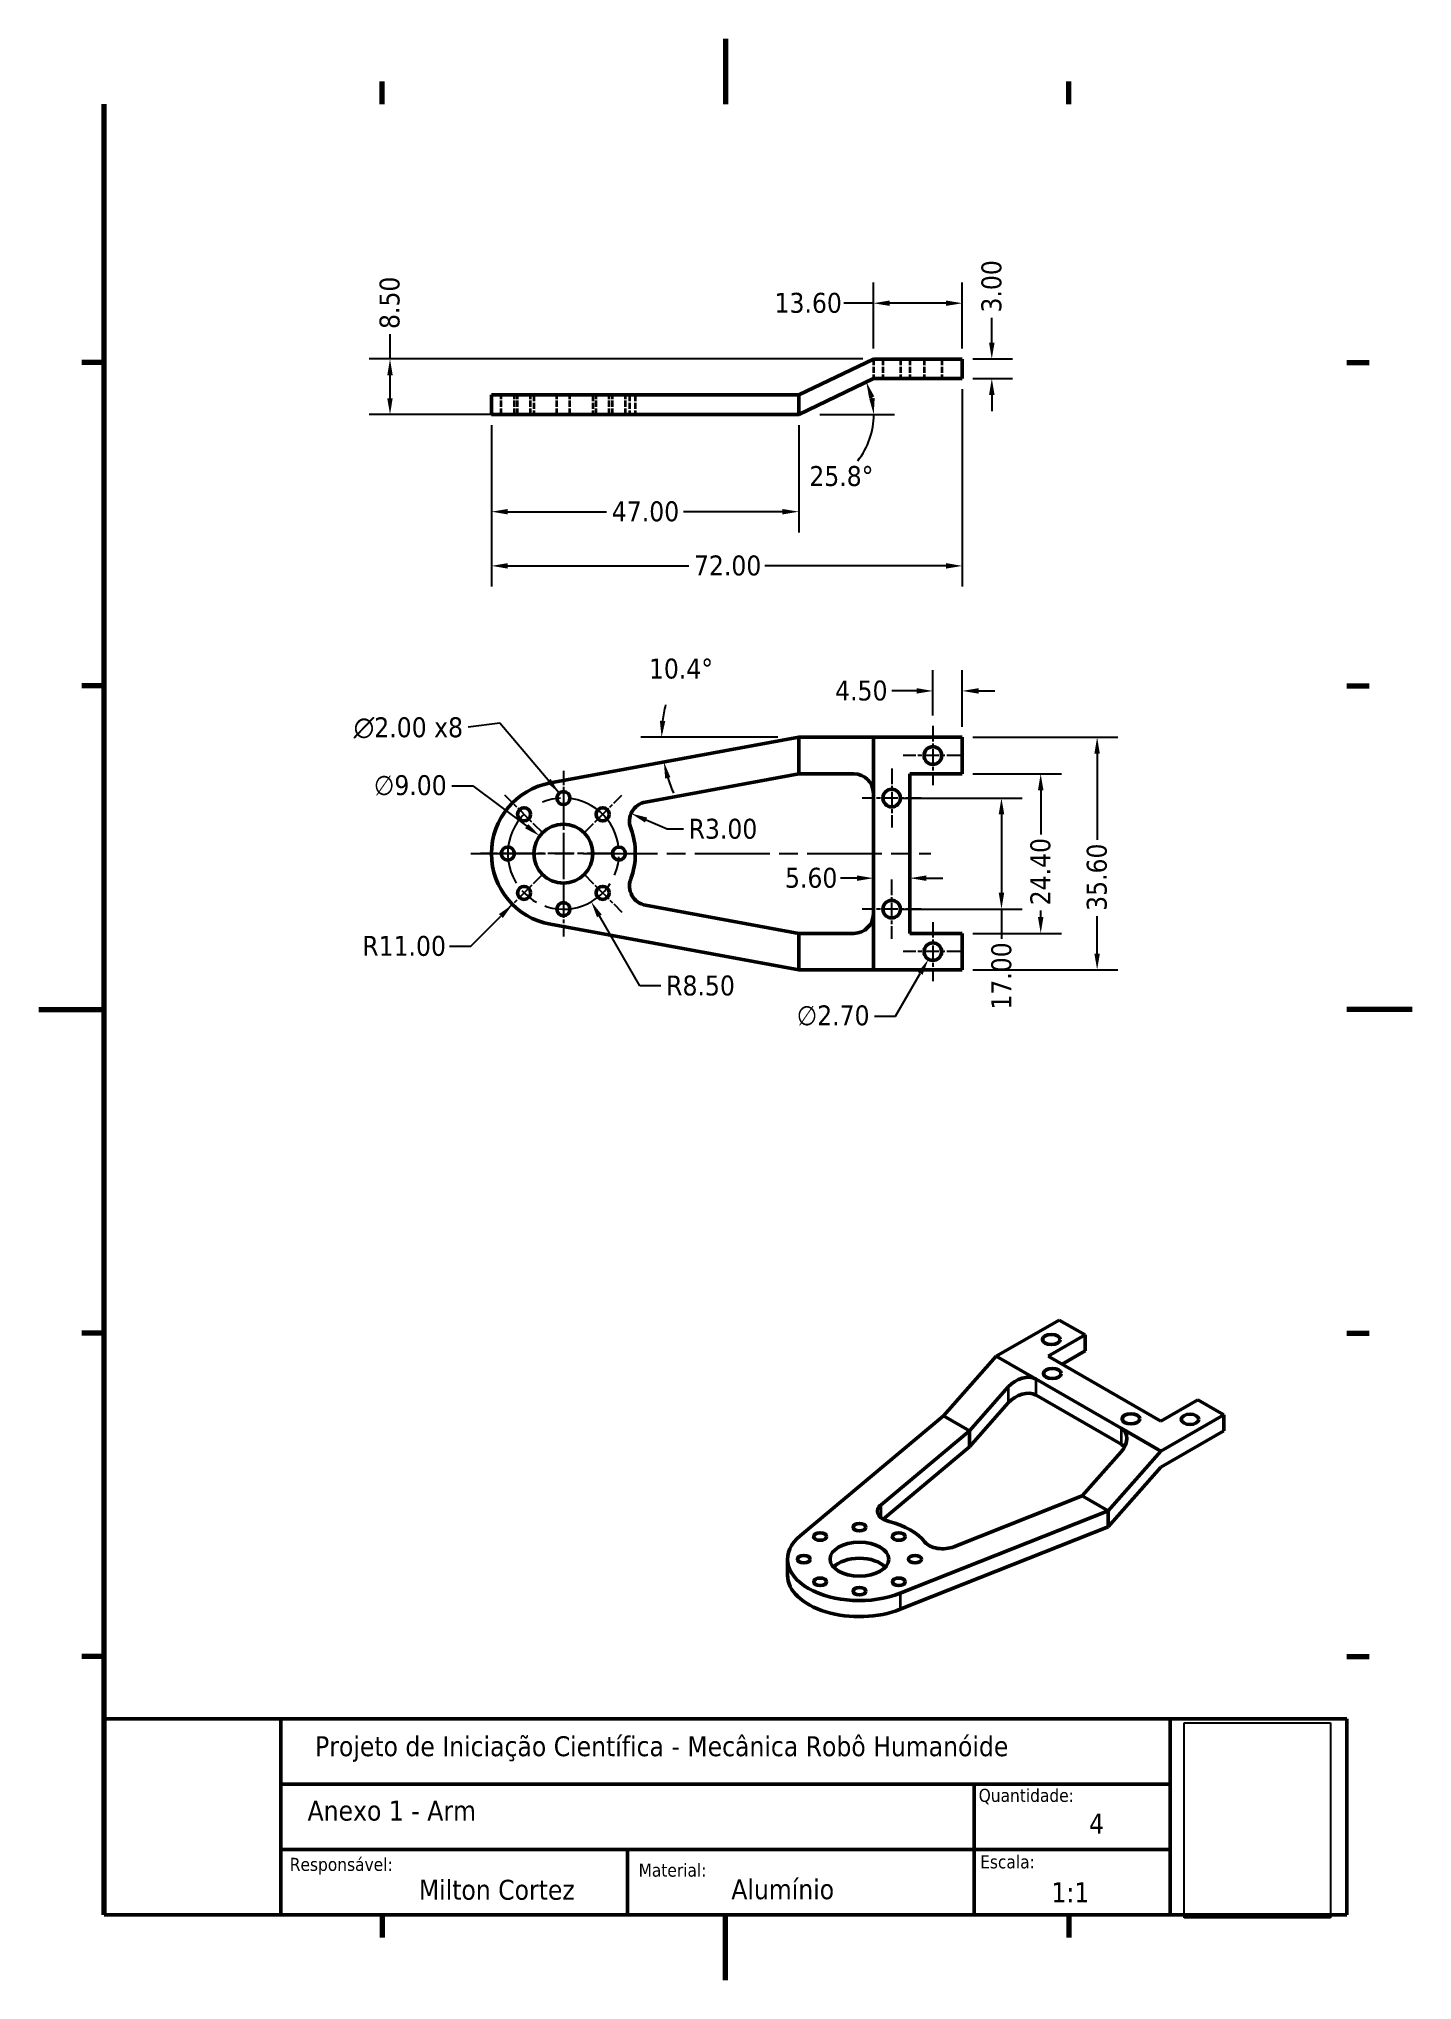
# Model space of a CAD drawing. Header units: millimetres. Extents: x 0 to 210, y 0 to 297.
import ezdxf

# ---------------------------------------------------------------- set-up
doc = ezdxf.new("R2010")
doc.units = ezdxf.units.MM
doc.linetypes.add('CHAIN', pattern=[0.7087, 0.4724, -0.0591, 0.1181, -0.0591])
doc.linetypes.add('DASHED', pattern=[0.2067, 0.1654, -0.0413])
for name, color, linetype, lineweight in [('Border (ANSI)', 7, 'Continuous', 70), ('Center Mark (ANSI)', 7, 'Continuous', 25), ('Centerline (ANSI)', 7, 'Continuous', 25), ('Dimension (ANSI)', 7, 'Continuous', 25), ('Hidden (ANSI)', 7, 'DASHED', 35), ('Symbol (ANSI)', 7, 'Continuous', 25), ('Title (ANSI)', 7, 'Continuous', 50), ('Visible (ANSI)', 7, 'Continuous', 50), ('Visible Narrow (ANSI)', 7, 'Continuous', 35)]:
    doc.layers.add(name, color=color, linetype=linetype, lineweight=lineweight)
doc.styles.add('Note Text (ANSI)', font='TAHOMA.TTF')
doc.dimstyles.new('Default - mm (ANSI)', dxfattribs={"dimtxt": 3.048, "dimasz": 2.5, "dimexe": 3.175, "dimexo": 1.6002, "dimgap": 0.8, "dimtad": 0, "dimtoh": 1, "dimrnd": 1e-08, "dimzin": 4, "dimdsep": 46, "dimtxsty": 'Note Text (ANSI)', "dimcen": 0.09, "dimdle": 10, "dimclrd": 256, "dimclre": 256, "dimclrt": 256, "dimadec": 1, "dimazin": 1, "dimtfac": 1, "dimtofl": 0, "dimtmove": 0, "dimatfit": 3, "dimfxl": 0, "dimtolj": 1, "dimtzin": 4, "dimlwd": -1, "dimlwe": -1, "dimarcsym": 0})
doc.dimstyles.new('Default - mm (ANSI)$7', dxfattribs={"dimtxt": 3.048, "dimasz": 2.5, "dimexe": 3.175, "dimexo": 1.6002, "dimgap": 0.8, "dimtad": 0, "dimtoh": 1, "dimrnd": 1e-08, "dimzin": 4, "dimdsep": 46, "dimtxsty": 'Note Text (ANSI)', "dimcen": 0.09, "dimdle": 10, "dimclrd": 256, "dimclre": 256, "dimclrt": 256, "dimadec": 1, "dimazin": 1, "dimtfac": 1, "dimtofl": 0, "dimtmove": 0, "dimatfit": 3, "dimfxl": 0, "dimtolj": 1, "dimtzin": 4, "dimlwd": -1, "dimlwe": -1, "dimarcsym": 0})
picture_1 = doc.add_image_def('image1.bmp', size_in_pixel=(452, 603))

# ---------------------------------------------------------------- blocks, each defined once
blk = doc.blocks.new('Borders Default Border')
at = {"layer": 'Border (ANSI)'}
for p, q in [((52.5, 287), (52.5, 290.45)), ((157.5, 287), (157.5, 290.45)), ((10, 247.5), (6.55, 247.5)), ((200, 247.5), (203.45, 247.5)), ((10, 198), (6.55, 198)), ((200, 198), (203.45, 198)), ((10, 99), (6.55, 99)), ((200, 99), (203.45, 99)), ((10, 49.5), (6.55, 49.5)), ((200, 49.5), (203.45, 49.5)), ((52.5, 10), (52.5, 6.55)), ((157.5, 10), (157.5, 6.55))]:
    blk.add_line(p, q, dxfattribs=at)
at = {"layer": 'Border (ANSI)', "flags": 128}
for points in [[(105, 297), (105, 287)], [(10, 10), (10, 287)], [(0, 148.5), (10, 148.5)], [(210, 148.5), (200, 148.5)], [(105, 0), (105, 10)]]:
    blk.add_lwpolyline(points, dxfattribs=at)
blk = doc.blocks.new('*D5')
at = {"layer": 'Defpoints', "color": 0}
for p in [(141.21, 245.02), (69.21, 239.52), (69.21, 216.37)]:
    blk.add_point(p, dxfattribs=at)
at = {"layer": 'Dimension (ANSI)'}
for p, q in [((141.21, 243.42), (141.21, 213.19)), ((69.21, 237.92), (69.21, 213.19)), ((71.71, 216.37), (99.38, 216.37)), ((138.71, 216.37), (111.04, 216.37))]:
    blk.add_line(p, q, dxfattribs=at)
for points in [[(71.71, 216.79), (71.71, 215.95), (69.21, 216.37)], [(138.71, 216.79), (138.71, 215.95), (141.21, 216.37)]]:
    blk.add_solid(points, dxfattribs=at)
at = {"layer": 'Dimension (ANSI)', "insert": (100.18, 217.96), "char_height": 3.048, "attachment_point": 1, "style": 'Note Text (ANSI)'}
blk.add_mtext('\\A1;72.00', dxfattribs=at)
blk = doc.blocks.new('*D6')
at = {"layer": 'Defpoints', "color": 0}
for p in [(141.21, 248.02), (141.21, 245.02), (145.72, 245.02)]:
    blk.add_point(p, dxfattribs=at)
at = {"layer": 'Dimension (ANSI)'}
for p, q in [((145.72, 250.52), (145.72, 254.33)), ((142.81, 248.02), (148.9, 248.02)), ((142.81, 245.02), (148.9, 245.02)), ((145.72, 242.52), (145.72, 240.02))]:
    blk.add_line(p, q, dxfattribs=at)
for points in [[(145.3, 250.52), (146.14, 250.52), (145.72, 248.02)], [(145.3, 242.52), (146.14, 242.52), (145.72, 245.02)]]:
    blk.add_solid(points, dxfattribs=at)
at = {"layer": 'Dimension (ANSI)', "insert": (144.13, 255.13), "char_height": 3.048, "attachment_point": 1, "rotation": 90, "style": 'Note Text (ANSI)'}
blk.add_mtext('\\A1;3.00', dxfattribs=at)
blk = doc.blocks.new('*D7')
at = {"layer": 'Defpoints', "color": 0}
for p in [(141.21, 190.15), (141.21, 154.55), (161.83, 154.55)]:
    blk.add_point(p, dxfattribs=at)
at = {"layer": 'Dimension (ANSI)'}
for p, q in [((142.81, 190.15), (165, 190.15)), ((161.83, 187.65), (161.83, 174.45)), ((161.83, 157.05), (161.83, 162.79)), ((142.81, 154.55), (165, 154.55))]:
    blk.add_line(p, q, dxfattribs=at)
for points in [[(161.41, 187.65), (162.24, 187.65), (161.83, 190.15)], [(161.41, 157.05), (162.24, 157.05), (161.83, 154.55)]]:
    blk.add_solid(points, dxfattribs=at)
at = {"layer": 'Dimension (ANSI)', "insert": (160.24, 163.59), "char_height": 3.048, "attachment_point": 1, "rotation": 90, "style": 'Note Text (ANSI)'}
blk.add_mtext('\\A1;35.60', dxfattribs=at)
blk = doc.blocks.new('*D8')
at = {"layer": 'Defpoints', "color": 0}
for p in [(141.21, 184.55), (153.2, 184.55), (141.21, 160.15)]:
    blk.add_point(p, dxfattribs=at)
at = {"layer": 'Dimension (ANSI)'}
for p, q in [((142.81, 184.55), (156.37, 184.55)), ((153.2, 182.05), (153.2, 175.27)), ((153.2, 162.65), (153.2, 163.64)), ((142.81, 160.15), (156.37, 160.15))]:
    blk.add_line(p, q, dxfattribs=at)
for points in [[(152.78, 182.05), (153.62, 182.05), (153.2, 184.55)], [(152.78, 162.65), (153.62, 162.65), (153.2, 160.15)]]:
    blk.add_solid(points, dxfattribs=at)
at = {"layer": 'Dimension (ANSI)', "insert": (151.61, 164.44), "char_height": 3.048, "attachment_point": 1, "rotation": 90, "style": 'Note Text (ANSI)'}
blk.add_mtext('\\A1;24.40', dxfattribs=at)
blk = doc.blocks.new('*D9')
at = {"layer": 'Defpoints', "color": 0}
for p in [(141.21, 197.24), (136.71, 191.87), (141.21, 190.15)]:
    blk.add_point(p, dxfattribs=at)
at = {"layer": 'Dimension (ANSI)'}
for p, q in [((136.71, 193.47), (136.71, 200.42)), ((141.21, 191.75), (141.21, 200.42)), ((134.21, 197.24), (130.45, 197.24)), ((143.71, 197.24), (146.21, 197.24))]:
    blk.add_line(p, q, dxfattribs=at)
for points in [[(134.21, 197.66), (134.21, 196.82), (136.71, 197.24)], [(143.71, 197.66), (143.71, 196.82), (141.21, 197.24)]]:
    blk.add_solid(points, dxfattribs=at)
at = {"layer": 'Dimension (ANSI)', "insert": (121.77, 198.83), "char_height": 3.048, "attachment_point": 1, "style": 'Note Text (ANSI)'}
blk.add_mtext('\\A1;4.50', dxfattribs=at)
blk = doc.blocks.new('*D10')
at = {"layer": 'Defpoints', "color": 0}
for p in [(127.61, 170.49), (133.21, 170.49), (133.21, 168.59)]:
    blk.add_point(p, dxfattribs=at)
at = {"layer": 'Dimension (ANSI)'}
for p, q in [((125.11, 168.59), (122.61, 168.59)), ((135.71, 168.59), (138.21, 168.59))]:
    blk.add_line(p, q, dxfattribs=at)
for points in [[(125.11, 169.01), (125.11, 168.18), (127.61, 168.59)], [(135.71, 169.01), (135.71, 168.18), (133.21, 168.59)]]:
    blk.add_solid(points, dxfattribs=at)
at = {"layer": 'Dimension (ANSI)', "insert": (114.1, 170.18), "char_height": 3.048, "attachment_point": 1, "style": 'Note Text (ANSI)'}
blk.add_mtext('\\A1;5.60', dxfattribs=at)
blk = doc.blocks.new('*D11')
at = {"layer": 'Defpoints', "color": 0}
for p in [(130.41, 180.85), (130.41, 163.85), (147.2, 163.85)]:
    blk.add_point(p, dxfattribs=at)
at = {"layer": 'Dimension (ANSI)'}
for p, q in [((132.01, 180.85), (150.38, 180.85)), ((147.2, 178.35), (147.2, 166.35)), ((132.01, 163.85), (150.38, 163.85)), ((147.2, 163.85), (147.2, 159.33))]:
    blk.add_line(p, q, dxfattribs=at)
for points in [[(146.78, 178.35), (147.62, 178.35), (147.2, 180.85)], [(146.78, 166.35), (147.62, 166.35), (147.2, 163.85)]]:
    blk.add_solid(points, dxfattribs=at)
at = {"layer": 'Dimension (ANSI)', "insert": (147.2, 153.63), "char_height": 3.048, "attachment_point": 5, "rotation": 90, "style": 'Note Text (ANSI)'}
blk.add_mtext('\\A1;17.00', dxfattribs=at)
blk = doc.blocks.new('*D12')
at = {"layer": 'Defpoints', "color": 0}
for p in [(76.61, 175.04), (83.81, 169.65)]:
    blk.add_point(p, dxfattribs=at)
at = {"layer": 'Dimension (ANSI)'}
for p, q in [((63.13, 182.71), (66.35, 182.71)), ((66.35, 182.71), (74.6, 176.54)), ((80.12, 172.35), (80.3, 172.35)), ((80.21, 172.26), (80.21, 172.44))]:
    blk.add_line(p, q, dxfattribs=at)
blk.add_solid([(74.85, 176.87), (74.35, 176.21), (76.61, 175.04)], dxfattribs=at)
at = {"layer": 'Dimension (ANSI)', "insert": (51.23, 184.35), "char_height": 3.048, "attachment_point": 1, "style": 'Note Text (ANSI)'}
blk.add_mtext('\\A1;∅9.00', dxfattribs=at)
blk = doc.blocks.new('*D13')
at = {"layer": 'Defpoints', "color": 0}
for p in [(80.21, 172.35), (72.43, 164.57)]:
    blk.add_point(p, dxfattribs=at)
at = {"layer": 'Dimension (ANSI)'}
for p, q in [((66.04, 158.18), (70.66, 162.8)), ((62.8, 158.18), (66.04, 158.18))]:
    blk.add_line(p, q, dxfattribs=at)
blk.add_solid([(70.37, 163.1), (70.96, 162.51), (72.43, 164.57)], dxfattribs=at)
at = {"layer": 'Dimension (ANSI)', "insert": (49.46, 159.76), "char_height": 3.048, "attachment_point": 1, "style": 'Note Text (ANSI)'}
blk.add_mtext('\\A1;R11.00', dxfattribs=at)
blk = doc.blocks.new('*D14')
at = {"layer": 'Defpoints', "color": 0}
for p in [(90.56, 178.49), (93.31, 177.29)]:
    blk.add_point(p, dxfattribs=at)
at = {"layer": 'Dimension (ANSI)'}
for p, q in [((96.06, 176.09), (92.85, 177.49)), ((98.56, 176.09), (96.06, 176.09))]:
    blk.add_line(p, q, dxfattribs=at)
blk.add_solid([(93.02, 177.87), (92.68, 177.11), (90.56, 178.49)], dxfattribs=at)
at = {"layer": 'Dimension (ANSI)', "insert": (99.36, 177.68), "char_height": 3.048, "attachment_point": 1, "style": 'Note Text (ANSI)'}
blk.add_mtext('\\A1;R3.00', dxfattribs=at)
blk = doc.blocks.new('*D15')
at = {"layer": 'Defpoints', "color": 0}
for p in [(114.61, 190.15), (116.21, 190.15), (95.38, 187.61), (78.22, 183.17)]:
    blk.add_point(p, dxfattribs=at)
at = {"layer": 'Dimension (ANSI)'}
blk.add_line((113.01, 190.15), (92.05, 190.15), dxfattribs=at)
for start, end in [(166.3375, 173.1688), (197.2444, 204.0757)]:
    blk.add_arc((116.21, 190.15), 20.98, start, end, dxfattribs=at)
for points in [[(95.79, 192.62), (94.96, 192.67), (95.23, 190.15)], [(95.77, 183.83), (96.58, 184.03), (95.58, 186.36)]]:
    blk.add_solid(points, dxfattribs=at)
at = {"layer": 'Dimension (ANSI)', "insert": (93.29, 202.18), "char_height": 3.048, "attachment_point": 1, "style": 'Note Text (ANSI)'}
blk.add_mtext('\\A1;10.4°', dxfattribs=at)
blk = doc.blocks.new('*D16')
at = {"layer": 'Defpoints', "color": 0}
for p in [(141.21, 256.55), (127.61, 248.02), (141.21, 248.02)]:
    blk.add_point(p, dxfattribs=at)
at = {"layer": 'Dimension (ANSI)'}
for p, q in [((127.61, 249.62), (127.61, 259.73)), ((141.21, 249.62), (141.21, 259.73)), ((127.61, 256.55), (123.09, 256.55)), ((138.71, 256.55), (130.11, 256.55))]:
    blk.add_line(p, q, dxfattribs=at)
for points in [[(130.11, 256.97), (130.11, 256.14), (127.61, 256.55)], [(138.71, 256.97), (138.71, 256.14), (141.21, 256.55)]]:
    blk.add_solid(points, dxfattribs=at)
at = {"layer": 'Dimension (ANSI)', "insert": (112.5, 258.14), "char_height": 3.048, "attachment_point": 1, "style": 'Note Text (ANSI)'}
blk.add_mtext('\\A1;13.60', dxfattribs=at)
blk = doc.blocks.new('*D17')
at = {"layer": 'Defpoints', "color": 0}
for p in [(127.16, 242.9), (116.21, 239.52), (117.65, 240.21), (117.81, 239.52)]:
    blk.add_point(p, dxfattribs=at)
at = {"layer": 'Dimension (ANSI)'}
blk.add_line((119.41, 239.52), (130.84, 239.52), dxfattribs=at)
for start, end in [(12.528, 13.2273), (321.8539, 0)]:
    blk.add_arc((116.21, 239.52), 11.46, start, end, dxfattribs=at)
for points in [[(126.97, 242), (127.76, 242.28), (126.53, 244.5)], [(127.81, 242.05), (126.98, 241.96), (127.67, 239.52)]]:
    blk.add_solid(points, dxfattribs=at)
at = {"layer": 'Dimension (ANSI)', "insert": (117.82, 231.64), "char_height": 3.048, "attachment_point": 1, "style": 'Note Text (ANSI)'}
blk.add_mtext('\\A1;25.8°', dxfattribs=at)
blk = doc.blocks.new('*D18')
at = {"layer": 'Defpoints', "color": 0}
for p in [(69.21, 239.52), (116.21, 239.52), (116.21, 224.66)]:
    blk.add_point(p, dxfattribs=at)
at = {"layer": 'Dimension (ANSI)'}
for p, q in [((69.21, 237.92), (69.21, 221.48)), ((116.21, 237.92), (116.21, 221.48)), ((71.71, 224.66), (86.82, 224.66)), ((113.71, 224.66), (98.6, 224.66))]:
    blk.add_line(p, q, dxfattribs=at)
for points in [[(71.71, 225.07), (71.71, 224.24), (69.21, 224.66)], [(113.71, 225.07), (113.71, 224.24), (116.21, 224.66)]]:
    blk.add_solid(points, dxfattribs=at)
at = {"layer": 'Dimension (ANSI)', "insert": (87.62, 226.24), "char_height": 3.048, "attachment_point": 1, "style": 'Note Text (ANSI)'}
blk.add_mtext('\\A1;47.00', dxfattribs=at)
blk = doc.blocks.new('*D19')
at = {"layer": 'Defpoints', "color": 0}
for p in [(127.61, 248.02), (53.7, 239.52), (78.22, 239.52)]:
    blk.add_point(p, dxfattribs=at)
at = {"layer": 'Dimension (ANSI)'}
for p, q in [((53.7, 248.02), (53.7, 251.81)), ((126.01, 248.02), (50.52, 248.02)), ((53.7, 242.02), (53.7, 245.52)), ((76.62, 239.52), (50.52, 239.52))]:
    blk.add_line(p, q, dxfattribs=at)
for points in [[(53.28, 245.52), (54.11, 245.52), (53.7, 248.02)], [(53.28, 242.02), (54.11, 242.02), (53.7, 239.52)]]:
    blk.add_solid(points, dxfattribs=at)
at = {"layer": 'Dimension (ANSI)', "insert": (52.1, 252.61), "char_height": 3.048, "attachment_point": 1, "rotation": 90, "style": 'Note Text (ANSI)'}
blk.add_mtext('\\A1;8.50', dxfattribs=at)
blk = doc.blocks.new('*D20')
at = {"layer": 'Defpoints', "color": 0}
for p in [(137.38, 158.52), (136.03, 156.18)]:
    blk.add_point(p, dxfattribs=at)
at = {"layer": 'Dimension (ANSI)'}
for p, q in [((136.71, 157.26), (136.71, 157.44)), ((136.62, 157.35), (136.8, 157.35)), ((131.01, 147.49), (134.78, 154.01)), ((127.79, 147.49), (131.01, 147.49))]:
    blk.add_line(p, q, dxfattribs=at)
blk.add_solid([(134.42, 154.22), (135.14, 153.81), (136.03, 156.18)], dxfattribs=at)
at = {"layer": 'Dimension (ANSI)', "insert": (115.89, 149.13), "char_height": 3.048, "attachment_point": 1, "style": 'Note Text (ANSI)'}
blk.add_mtext('\\A1;∅2.70', dxfattribs=at)
blk = doc.blocks.new('*D21')
at = {"layer": 'Defpoints', "color": 0}
for p in [(80.21, 172.35), (84.46, 164.99)]:
    blk.add_point(p, dxfattribs=at)
at = {"layer": 'Dimension (ANSI)'}
for p, q in [((91.9, 152.11), (85.71, 162.82)), ((95.13, 152.11), (91.9, 152.11))]:
    blk.add_line(p, q, dxfattribs=at)
blk.add_solid([(86.07, 163.03), (85.35, 162.61), (84.46, 164.99)], dxfattribs=at)
at = {"layer": 'Dimension (ANSI)', "insert": (95.93, 153.7), "char_height": 3.048, "attachment_point": 1, "style": 'Note Text (ANSI)'}
blk.add_mtext('\\A1;R8.50', dxfattribs=at)
blk = doc.blocks.new('Title Blocks Legenda')
at = {"layer": 'Title (ANSI)'}
for p, q in [((13.26, 171.03), (203.26, 171.03)), ((13.26, 141.03), (13.26, 171.03)), ((40.26, 171.03), (40.26, 141.03)), ((176.26, 171.03), (176.26, 141.03)), ((203.26, 171.03), (203.26, 141.03)), ((40.26, 161.03), (176.26, 161.03)), ((146.26, 161.03), (146.26, 141.03)), ((40.26, 151.03), (176.26, 151.03)), ((93.26, 151.03), (93.26, 141.03)), ((203.26, 141.03), (13.26, 141.03))]:
    blk.add_line(p, q, dxfattribs=at)
at = {"layer": 'Title (ANSI)', "attachment_point": 1, "style": 'Note Text (ANSI)'}
for s, insert, char_height, width in [('Projeto de Iniciação Científica - Mecânica Robô Humanóide', (45.5, 168.35), 3.048, 124.6071), ('\\fTahoma|b0|i0;\\H2.0000;Quantidade:', (146.97, 160.31), 2, 95.1982), ('\\fTahoma|b0|i0;\\H2.0000;Responsável:', (41.63, 149.75), 2, 45.8951), ('\\fTahoma|b0|i0;\\H2.0000;Material:', (94.96, 148.87), 2, 67.2506), ('\\fTahoma|b0|i0;\\H2.0000;Escala:', (147.2, 150.14), 2, 45.6679), ('Milton Cortez', (61.37, 146.39), 3.048, 49.3031), ('Alumínio', (109.15, 146.47), 3.048, 35.7249)]:
    blk.add_mtext(s, dxfattribs=dict(at, insert=insert, char_height=char_height, width=width))
at = {"layer": 'Title (ANSI)', "style": 'Note Text (ANSI)'}
for tag, p in [('Title_001', (44.35, 155.45)), ('Qnt._001', (163.85, 153.46)), ('<1:1>_001', (158.09, 142.95))]:
    blk.add_attdef(tag, p, '', height=3.05, dxfattribs=at)
image = blk.add_image(picture_1, insert=(178.41, 140.56), size_in_units=(22.38, 29.85))
image.dxf.flags = 7

msp = doc.modelspace()

# ---------------------------------------------------------------- linework, layer by layer
at = {"layer": 'Center Mark (ANSI)', "linetype": 'CHAIN', "ltscale": 5.027404}
for p, q in [((136.7104, 191.8733), (136.7104, 182.8233)), ((141.2354, 187.3483), (132.1854, 187.3483)), ((130.4104, 185.3733), (130.4104, 176.3233)), ((134.9354, 180.8483), (125.8854, 180.8483)), ((130.4075, 168.3733), (130.4075, 159.3233)), ((134.9325, 163.8483), (125.8825, 163.8483)), ((136.7075, 161.8733), (136.7075, 152.8233)), ((141.2325, 157.3483), (132.1825, 157.3483))]:
    msp.add_line(p, q, dxfattribs=at)
at = {"layer": 'Center Mark (ANSI)', "linetype": 'CHAIN', "ltscale": 4.638536}
for p, q in [((80.2104, 185.0233), (80.2104, 176.6733)), ((77.1522, 175.4065), (71.2478, 181.3108)), ((83.2686, 175.4065), (89.173, 181.3108)), ((75.8854, 172.3483), (67.5354, 172.3483)), ((84.5354, 172.3483), (92.8854, 172.3483)), ((77.1522, 169.29), (71.2478, 163.3857)), ((83.2686, 169.29), (89.173, 163.3857)), ((80.2104, 168.0233), (80.2104, 159.6733))]:
    msp.add_line(p, q, dxfattribs=at)
at = {"layer": 'Center Mark (ANSI)', "linetype": 'CHAIN', "ltscale": 8.527213}
for p, q in [((80.2104, 180.0233), (80.2104, 164.6733)), ((87.8854, 172.3483), (72.5354, 172.3483))]:
    msp.add_line(p, q, dxfattribs=at)
at = {"layer": 'Center Mark (ANSI)', "linetype": 'CHAIN', "ltscale": 3.527486}
msp.add_line((80.2104, 175.5233), (80.2104, 169.1733), dxfattribs=at)
at = {"layer": 'Centerline (ANSI)', "linetype": 'CHAIN', "ltscale": 24.192183}
msp.add_line((66.0354, 172.3483), (136.3854, 172.3483), dxfattribs=at)
msp.add_arc((80.2104, 172.3483), 8.5, 135, 118.142339, dxfattribs=at)
at = {"layer": 'Hidden (ANSI)', "ltscale": 5.71399}
for p, q in [((127.6104, 248.0173), (127.6104, 245.0173)), ((129.0575, 248.0173), (129.0575, 245.0173)), ((129.0604, 248.0173), (129.0604, 245.0173)), ((131.7575, 248.0173), (131.7575, 245.0173)), ((131.7604, 248.0173), (131.7604, 245.0173)), ((133.2104, 248.0173), (133.2104, 245.0173)), ((135.3575, 248.0173), (135.3575, 245.0173)), ((135.3604, 248.0173), (135.3604, 245.0173)), ((138.0575, 248.0173), (138.0575, 245.0173)), ((138.0604, 248.0173), (138.0604, 245.0173)), ((70.7104, 239.5173), (70.7104, 242.5173)), ((72.7104, 239.5173), (72.7104, 242.5173)), ((73.2, 239.5173), (73.2, 242.5173)), ((75.2, 239.5173), (75.2, 242.5173)), ((75.7104, 242.5173), (75.7104, 239.5173)), ((79.2104, 239.5173), (79.2104, 242.5173)), ((81.2104, 239.5173), (81.2104, 242.5173)), ((84.7104, 242.5173), (84.7104, 239.5173)), ((85.2208, 239.5173), (85.2208, 242.5173)), ((87.2208, 239.5173), (87.2208, 242.5173)), ((87.7104, 239.5173), (87.7104, 242.5173)), ((89.7104, 239.5173), (89.7104, 242.5173)), ((90.3094, 242.5173), (90.3094, 239.5173)), ((91.2104, 242.5173), (91.2104, 239.5173))]:
    msp.add_line(p, q, dxfattribs=at)
at = {"layer": 'Visible (ANSI)'}
for p, q in [((127.6104, 248.0173), (116.2104, 242.5173)), ((127.6104, 248.0173), (141.2104, 248.0173)), ((141.2104, 248.0173), (141.2104, 245.0173)), ((116.2104, 239.5173), (127.6104, 245.0173)), ((127.6104, 245.0173), (141.2104, 245.0173)), ((69.2104, 242.5173), (78.2222, 242.5173)), ((69.2104, 242.5173), (69.2104, 239.5173)), ((116.2104, 242.5173), (78.2222, 242.5173)), ((116.2104, 242.5173), (116.2104, 239.5173)), ((78.2222, 239.5173), (69.2104, 239.5173)), ((78.2222, 239.5173), (116.2104, 239.5173)), ((78.2222, 183.1671), (116.2104, 190.1483)), ((116.2104, 190.1483), (127.6104, 190.1483)), ((116.2104, 184.5483), (116.2104, 190.1483)), ((127.6104, 181.5483), (127.6104, 190.1483)), ((127.6104, 190.1483), (141.2104, 190.1483)), ((141.2104, 190.1483), (141.2104, 184.5483)), ((92.7672, 180.2401), (116.2104, 184.5483)), ((124.6104, 184.5483), (116.2104, 184.5483)), ((133.2104, 184.5483), (133.2104, 160.1483)), ((141.2104, 184.5483), (133.2104, 184.5483)), ((127.6104, 163.1483), (127.6104, 181.5483)), ((116.2104, 160.1483), (92.7672, 164.4565)), ((116.2104, 154.5483), (78.2222, 161.5294)), ((127.6104, 154.5483), (127.6104, 163.1483)), ((116.2104, 160.1483), (124.6104, 160.1483)), ((116.2104, 154.5483), (116.2104, 160.1483)), ((133.2104, 160.1483), (141.2104, 160.1483)), ((141.2104, 160.1483), (141.2104, 154.5483)), ((127.6104, 154.5483), (116.2104, 154.5483)), ((141.2104, 154.5483), (127.6104, 154.5483)), ((156.0272, 100.9903), (146.4105, 95.4525)), ((159.987, 98.71), (156.0272, 100.9903)), ((154.3301, 95.4525), (159.987, 98.71)), ((159.987, 98.71), (159.987, 96.2574)), ((138.3495, 86.3139), (146.4105, 95.4525)), ((146.4105, 95.4525), (152.4917, 91.9506)), ((171.5836, 85.5169), (154.3301, 95.4525)), ((156.4597, 94.2261), (159.987, 96.2574)), ((148.249, 90.7673), (142.3093, 84.0336)), ((152.4917, 91.9506), (165.5024, 84.4582)), ((152.4917, 89.4979), (165.5024, 82.0055)), ((116.4243, 68.0026), (138.3495, 86.3139)), ((142.3093, 84.0336), (138.3495, 86.3139)), ((142.3093, 81.581), (148.249, 88.3146)), ((177.2404, 88.7744), (171.5836, 85.5169)), ((171.5836, 80.9563), (181.2002, 86.4941)), ((181.2002, 86.4941), (177.2404, 88.7744)), ((181.2002, 86.4941), (181.2002, 84.0415)), ((128.7788, 72.7334), (142.3093, 84.0336)), ((142.3093, 84.0336), (142.3093, 81.581)), ((165.5024, 84.4582), (171.5836, 80.9563)), ((171.5836, 78.5036), (181.2002, 84.0415)), ((142.3093, 81.581), (129.0987, 70.5478)), ((159.5627, 74.098), (165.5024, 80.8317)), ((171.5836, 80.9563), (163.5225, 71.8177)), ((163.5225, 69.3651), (171.5836, 78.5036)), ((163.5225, 71.8177), (131.7244, 59.1918)), ((159.5627, 74.098), (139.9395, 66.3063)), ((163.5225, 71.8177), (159.5627, 74.098)), ((163.5225, 71.8177), (163.5225, 69.3651)), ((131.7244, 56.7392), (163.5225, 69.3651)), ((114.4802, 64.4068), (114.4802, 61.9541))]:
    msp.add_line(p, q, dxfattribs=at)
for centre, radius in [((136.7104, 187.3483), 1.35), ((80.2104, 180.8483), 1), ((130.4104, 180.8483), 1.35), ((74.2, 178.3587), 1), ((86.2208, 178.3587), 1), ((80.2104, 172.3483), 4.5), ((71.7104, 172.3483), 1), ((88.7104, 172.3483), 1), ((74.2, 166.3379), 1), ((86.2208, 166.3379), 1), ((80.2104, 163.8483), 1), ((130.4075, 163.8483), 1.35), ((136.7075, 157.3483), 1.35)]:
    msp.add_circle(centre, radius, dxfattribs=at)
for centre, radius, start, end in [((124.6104, 181.5483), 3, 0, 90), ((80.2104, 172.3483), 11, 100.413177, 259.586822), ((93.3094, 177.2895), 3, 100.413177, 200.667431), ((80.2104, 172.3483), 11, 339.332569, 20.667431), ((93.3094, 167.4071), 3, 159.332569, 259.586822), ((124.6104, 163.1483), 3, 270, 0)]:
    msp.add_arc(centre, radius, start, end, dxfattribs=at)
for centre, major_axis in [((154.8231, 98.0166), (1.35, 0)), ((154.9645, 92.8045), (1.35, 0)), ((166.9874, 85.8834), (1.35, 0)), ((176.0383, 85.8019), (1.35, 0)), ((119.4698, 67.8679), (1, 0)), ((125.4802, 69.3016), (1, 0)), ((131.4906, 67.8679), (1, 0)), ((125.4802, 64.4068), (4.5, 0)), ((116.9802, 64.4068), (1, 0)), ((133.9802, 64.4068), (1, 0)), ((119.4698, 60.9456), (1, 0)), ((125.4802, 59.512), (1, 0)), ((131.4906, 60.9456), (1, 0))]:
    msp.add_ellipse(centre, major_axis=major_axis, ratio=0.5758617, dxfattribs=at)
for centre, major_axis, ratio, start_param, end_param in [((150.3703, 89.5457), (2.6737, 1.9087), 0.71283783, 0.3146733, 1.88546962), ((150.3703, 87.093), (2.6737, 1.9087), 0.71283783, 0.3146733, 1.88546962), ((163.3811, 82.0533), (2.6737, 1.9087), 0.71283783, 5.02706228, 6.5978586), ((163.3811, 79.6006), (2.6737, 1.9087), 0.71283783, 0.02791158, 0.3146733), ((131.2486, 71.7527), (-3, 0), 0.5758617, 5.67953138, 7.42929819), ((125.4802, 64.4068), (-11, 0), 0.5758617, 3.5662761, 4.28770554), ((125.4802, 64.4068), (-11, 0), 0.5758617, 5.67953138, 8.45763556), ((138.2366, 67.7286), (3, 0), 0.5758617, 3.5662761, 5.31604291), ((125.4802, 61.9541), (-4.5, 0), 0.5758617, 3.63454771, 5.79023025), ((125.4802, 61.9541), (-11, 0), 0.5758617, 0, 2.17445026)]:
    msp.add_ellipse(centre, major_axis=major_axis, ratio=ratio, start_param=start_param, end_param=end_param, dxfattribs=at)
at = {"layer": 'Visible Narrow (ANSI)'}
for p, q in [((148.249, 90.7673), (148.249, 88.3146)), ((152.4917, 89.4979), (152.4917, 91.9506)), ((165.5024, 84.4582), (165.5024, 82.0055)), ((128.7788, 70.772), (128.7788, 72.7334)), ((131.7244, 59.1918), (131.7244, 56.7392))]:
    msp.add_line(p, q, dxfattribs=at)

# ---------------------------------------------------------------- block references
msp.add_blockref('Borders Default Border', (0, 0))
msp.add_blockref('Title Blocks Legenda', (-3.2585, -131.0336)).add_auto_attribs({'<1:1>_001': '1:1', 'Qnt._001': '4', 'Title_001': 'Anexo 1 - Arm'})

# ---------------------------------------------------------------- texts
at = {"layer": 'Symbol (ANSI)', "insert": (64.8628, 193.2022), "char_height": 3.048, "width": 17.390394, "attachment_point": 3, "line_spacing_factor": 0.5334, "style": 'Note Text (ANSI)'}
msp.add_mtext('{\\fAIGDT|b0|i0;\\H3.0480;n\\fTahoma|b0|i0;\\H3.0480;2.00 x8}', dxfattribs=at)

# ---------------------------------------------------------------- dimensions: what is measured, and where the dimension line sits
at = {"layer": 'Dimension (ANSI)'}
for base, p1, p2, angle, override, picture, middle in [((145.7203, 245.0173), (141.2104, 248.0173), (141.2104, 245.0173), 90, {"dimtoh": 0, "dimdec": 2, "dimtp": 0, "dimtm": 0, "dimtdec": 2, "dimatfit": 1}, '*D6', (145.7203, 259.0158)), ((53.6959, 239.5173), (127.6104, 248.0173), (78.2222, 239.5173), 270, {"dimtoh": 0, "dimdec": 2, "dimtp": 0, "dimtm": 0, "dimtdec": 2, "dimatfit": 2}, '*D19', (53.6959, 256.5158)), ((141.2104, 256.5541), (127.6104, 248.0173), (141.2104, 248.0173), 180, {"dimtoh": 0, "dimdec": 2, "dimtp": 0, "dimtm": 0, "dimtdec": 2, "dimatfit": 2}, '*D16', (117.3965, 256.5541)), ((69.2104, 216.3693), (141.2104, 245.0173), (69.2104, 239.5173), 180, {"dimtoh": 0, "dimdec": 2, "dimtp": 0, "dimtm": 0, "dimtdec": 2, "dimatfit": 1}, '*D5', (105.2104, 216.3693)), ((116.2104, 224.6573), (69.2104, 239.5173), (116.2104, 239.5173), 180, {"dimtoh": 0, "dimdec": 2, "dimtp": 0, "dimtm": 0, "dimtdec": 2, "dimatfit": 1}, '*D18', (92.7104, 224.6573)), ((141.2104, 197.2411), (136.7104, 191.8733), (141.2104, 190.1483), 180, {"dimtoh": 0, "dimdec": 2, "dimtp": 0, "dimtm": 0, "dimtdec": 2, "dimatfit": 1}, '*D9', (125.7119, 197.2411)), ((161.8282, 154.5483), (141.2104, 190.1483), (141.2104, 154.5483), 270, {"dimtoh": 0, "dimdec": 2, "dimtp": 0, "dimtm": 0, "dimtdec": 2, "dimatfit": 1}, '*D7', (161.8282, 168.6208)), ((153.199, 184.5483), (141.2104, 160.1483), (141.2104, 184.5483), 270, {"dimtoh": 0, "dimdec": 2, "dimtp": 0, "dimtm": 0, "dimtdec": 2, "dimatfit": 1}, '*D8', (153.199, 169.4575)), ((147.2003, 163.8483), (130.4104, 180.8483), (130.4075, 163.8483), 90, {"dimtoh": 0, "dimdec": 2, "dimtp": 0, "dimtm": 0, "dimtdec": 2, "dimatfit": 2}, '*D11', (147.2003, 153.6344))]:
    dim = msp.add_linear_dim(base=base, p1=p1, p2=p2, angle=angle, dimstyle='Default - mm (ANSI)', override=override, dxfattribs=at)
    dim.commit()
    dim.dimension.update_dxf_attribs({"geometry": picture, "text_midpoint": middle, "dimtype": 160})
for base, center, p1, p2, picture, middle in [((127.1562, 242.8993), (116.2104, 239.5173), (117.8106, 239.5173), (117.6516, 240.2126), '*D17', (122.6579, 230.0474)), ((95.3835, 187.6124), (116.2104, 190.1483), (114.6102, 190.1483), (78.2222, 183.1671), '*D15', (98.0142, 200.5928))]:
    dim = msp.add_angular_dim_3p(base=base, center=center, p1=p1, p2=p2, dimstyle='Default - mm (ANSI)', override={"dimtih": 1, "dimse2": 1, "dimadec": 1, "dimtp": 0, "dimtm": 0, "dimtdec": 0}, dxfattribs=at)
    dim.commit()
    dim.dimension.update_dxf_attribs({"geometry": picture, "text_midpoint": middle, "dimtype": 165})
for p1, p2, picture, middle in [((83.8147, 169.654), (76.6061, 175.0425), '*D12', (56.7784, 182.7076)), ((137.3825, 158.5174), (136.0325, 156.1791), '*D20', (121.4402, 147.4863))]:
    dim = msp.add_diameter_dim_2p(p1=p1, p2=p2, dimstyle='Default - mm (ANSI)', override={"dimtih": 1, "dimdec": 2, "dimlfac": 1, "dimtp": 0, "dimtm": 0, "dimtdec": 2}, dxfattribs=at)
    dim.commit()
    dim.dimension.update_dxf_attribs({"geometry": picture, "text_midpoint": middle, "dimtype": 163})
for center, mpoint, picture, middle in [((93.3094, 177.2895), (90.5599, 178.4896), '*D14', (104.4902, 176.0883)), ((80.2104, 172.3483), (72.4322, 164.5701), '*D13', (55.7283, 158.1759)), ((80.2104, 172.3483), (84.4604, 164.9871), '*D21', (101.0615, 152.1093))]:
    dim = msp.add_radius_dim(center=center, mpoint=mpoint, dimstyle='Default - mm (ANSI)', override={"dimtih": 1, "dimdec": 2, "dimcen": 0, "dimtp": 0, "dimtm": 0, "dimtdec": 2}, dxfattribs=at)
    dim.commit()
    dim.dimension.update_dxf_attribs({"geometry": picture, "text_midpoint": middle, "dimtype": 164})
dim = msp.add_linear_dim(base=(133.2104, 168.5932), p1=(127.6104, 170.4905), p2=(133.2104, 170.4905), dimstyle='Default - mm (ANSI)', override={"dimtoh": 0, "dimdec": 2, "dimse1": 1, "dimse2": 1, "dimtp": 0, "dimtm": 0, "dimtdec": 2, "dimatfit": 1}, dxfattribs=at)
dim.commit()
dim.dimension.update_dxf_attribs({"geometry": '*D10', "text_midpoint": (117.9549, 168.5932), "dimtype": 160})

# ---------------------------------------------------------------- leaders
at = {"layer": 'Symbol (ANSI)', "annotation_type": 0, "has_hookline": 1, "hookline_direction": 1, "text_width": 16.95}
msp.add_leader([(79.5644, 181.6116), (70.496, 192.3284), (65.6628, 191.6782)], dimstyle='Default - mm (ANSI)$7', override={"dimtad": 0}, dxfattribs=at)

doc.saveas('drawing.dxf')
